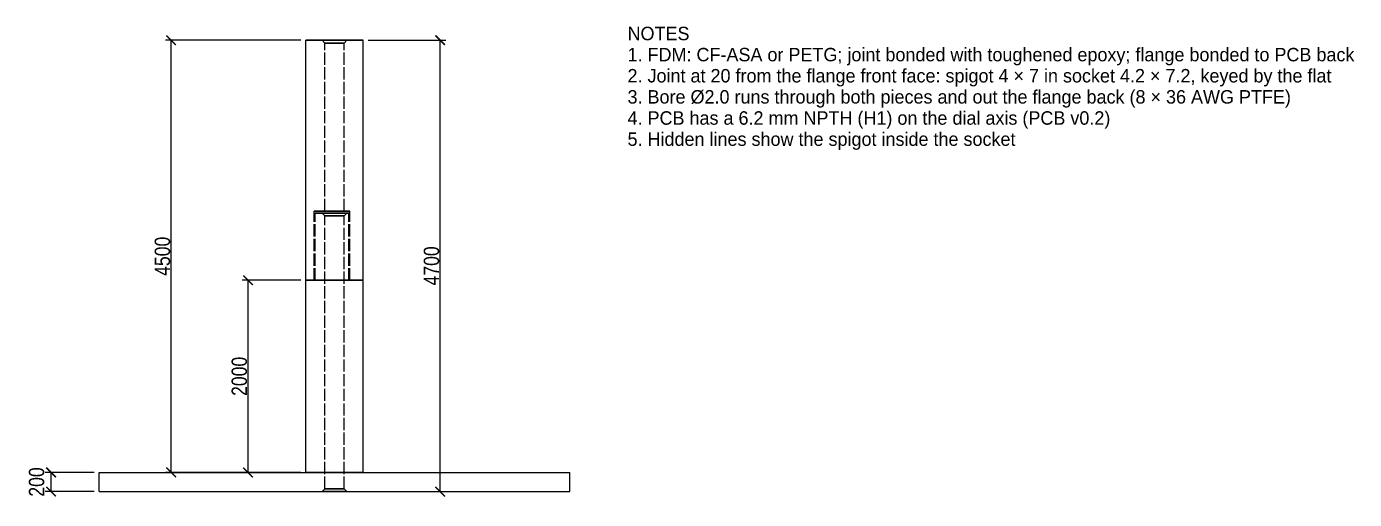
# Model space of a CAD drawing. Header units: millimetres. Extents: x -32 to 106, y -47 to 97.
# Drawn here: x -32 to 106.2, y 47.7 to 96.9 of the extents above; entities that cross this region are included whole.
import ezdxf

# ---------------------------------------------------------------- set-up
doc = ezdxf.new("R2010")
doc.units = ezdxf.units.MM
doc.linetypes.add('DASHED', pattern=[1.524, 1.27, -0.254])
for name, color, linetype in [('DIMS', 3, 'CONTINUOUS'), ('HIDDEN', 8, 'DASHED'), ('TEXT', 7, 'CONTINUOUS'), ('VISIBLE', 7, 'CONTINUOUS')]:
    doc.layers.add(name, color=color, linetype=linetype)
doc.styles.add('OpenSansCondensed-Light', font='OpenSansCondensed-Light.ttf')
doc.dimstyles.new('EZDXF', dxfattribs={"dimtxt": 0.25, "dimasz": 0.175, "dimexe": 0.375, "dimexo": 0.125, "dimgap": 0.1, "dimtad": 1, "dimlfac": 100, "dimzin": 12, "dimdsep": 46, "dimtxsty": 'OpenSansCondensed-Light', "dimblk": 'ARCHTICK', "dimcen": 2.5, "dimazin": 3, "dimtfac": 0.5, "dimtmove": 2, "dimatfit": 3})

# ---------------------------------------------------------------- blocks, each defined once
blk = doc.blocks.new('_ARCHTICK')
at = {"color": 0, "linetype": 'BYBLOCK', "const_width": 0.15}
blk.add_lwpolyline([(-0.5, -0.5), (0.5, 0.5)], dxfattribs=at)

msp = doc.modelspace()

# ---------------------------------------------------------------- linework, layer by layer
at = {"layer": 'HIDDEN'}
for points in [[(-3, 95.5), (-2.90476, 95.5), (-2.80952, 95.5), (-2.71429, 95.5), (-2.61905, 95.5), (-2.52381, 95.5), (-2.42857, 95.5), (-2.33333, 95.5), (-2.2381, 95.5), (-2.14286, 95.5), (-2.04762, 95.5), (-1.95238, 95.5), (-1.85714, 95.5), (-1.7619, 95.5), (-1.66667, 95.5), (-1.57143, 95.5), (-1.47619, 95.5), (-1.38095, 95.5), (-1.28571, 95.5), (-1.19048, 95.5), (-1.09524, 95.5), (-1, 95.5), (-0.90476, 95.5), (-0.80952, 95.5), (-0.71429, 95.5), (-0.61905, 95.5), (-0.52381, 95.5), (-0.42857, 95.5), (-0.33333, 95.5), (-0.2381, 95.5), (-0.14286, 95.5), (-0.04762, 95.5), (0.04762, 95.5), (0.14286, 95.5), (0.2381, 95.5), (0.33333, 95.5), (0.42857, 95.5), (0.52381, 95.5), (0.61905, 95.5), (0.71429, 95.5), (0.80952, 95.5), (0.90476, 95.5), (1, 95.5), (1.09524, 95.5), (1.19048, 95.5), (1.28571, 95.5), (1.38095, 95.5), (1.47619, 95.5), (1.57143, 95.5), (1.66667, 95.5), (1.7619, 95.5), (1.85714, 95.5), (1.95238, 95.5), (2.04762, 95.5), (2.14286, 95.5), (2.2381, 95.5), (2.33333, 95.5), (2.42857, 95.5), (2.52381, 95.5), (2.61905, 95.5), (2.71429, 95.5), (2.80952, 95.5), (2.90476, 95.5), (3, 95.5)], [(1.3, 95.5), (1.25873, 95.5), (1.21746, 95.5), (1.17619, 95.5), (1.13492, 95.5), (1.09365, 95.5), (1.05238, 95.5), (1.01111, 95.5), (0.96984, 95.5), (0.92857, 95.5), (0.8873, 95.5), (0.84603, 95.5), (0.80476, 95.5), (0.76349, 95.5), (0.72222, 95.5), (0.68095, 95.5), (0.63968, 95.5), (0.59841, 95.5), (0.55714, 95.5), (0.51587, 95.5), (0.4746, 95.5), (0.43333, 95.5), (0.39206, 95.5), (0.35079, 95.5), (0.30952, 95.5), (0.26825, 95.5), (0.22698, 95.5), (0.18571, 95.5), (0.14444, 95.5), (0.10317, 95.5), (0.0619, 95.5), (0.02063, 95.5), (-0.02063, 95.5), (-0.0619, 95.5), (-0.10317, 95.5), (-0.14444, 95.5), (-0.18571, 95.5), (-0.22698, 95.5), (-0.26825, 95.5), (-0.30952, 95.5), (-0.35079, 95.5), (-0.39206, 95.5), (-0.43333, 95.5), (-0.4746, 95.5), (-0.51587, 95.5), (-0.55714, 95.5), (-0.59841, 95.5), (-0.63968, 95.5), (-0.68095, 95.5), (-0.72222, 95.5), (-0.76349, 95.5), (-0.80476, 95.5), (-0.84603, 95.5), (-0.8873, 95.5), (-0.92857, 95.5), (-0.96984, 95.5), (-1.01111, 95.5), (-1.05238, 95.5), (-1.09365, 95.5), (-1.13492, 95.5), (-1.17619, 95.5), (-1.21746, 95.5), (-1.25873, 95.5), (-1.3, 95.5)], [(-1.3, 95.5), (-1.25873, 95.5), (-1.21746, 95.5), (-1.17619, 95.5), (-1.13492, 95.5), (-1.09365, 95.5), (-1.05238, 95.5), (-1.01111, 95.5), (-0.96984, 95.5), (-0.92857, 95.5), (-0.8873, 95.5), (-0.84603, 95.5), (-0.80476, 95.5), (-0.76349, 95.5), (-0.72222, 95.5), (-0.68095, 95.5), (-0.63968, 95.5), (-0.59841, 95.5), (-0.55714, 95.5), (-0.51587, 95.5), (-0.4746, 95.5), (-0.43333, 95.5), (-0.39206, 95.5), (-0.35079, 95.5), (-0.30952, 95.5), (-0.26825, 95.5), (-0.22698, 95.5), (-0.18571, 95.5), (-0.14444, 95.5), (-0.10317, 95.5), (-0.0619, 95.5), (-0.02063, 95.5), (0.02063, 95.5), (0.0619, 95.5), (0.10317, 95.5), (0.14444, 95.5), (0.18571, 95.5), (0.22698, 95.5), (0.26825, 95.5), (0.30952, 95.5), (0.35079, 95.5), (0.39206, 95.5), (0.43333, 95.5), (0.4746, 95.5), (0.51587, 95.5), (0.55714, 95.5), (0.59841, 95.5), (0.63968, 95.5), (0.68095, 95.5), (0.72222, 95.5), (0.76349, 95.5), (0.80476, 95.5), (0.84603, 95.5), (0.8873, 95.5), (0.92857, 95.5), (0.96984, 95.5), (1.01111, 95.5), (1.05238, 95.5), (1.09365, 95.5), (1.13492, 95.5), (1.17619, 95.5), (1.21746, 95.5), (1.25873, 95.5), (1.3, 95.5)], [(-1, 95.2), (-1.3, 95.5)], [(1.3, 95.5), (1, 95.2)], [(1, 95.2), (0.96825, 95.2), (0.93651, 95.2), (0.90476, 95.2), (0.87302, 95.2), (0.84127, 95.2), (0.80952, 95.2), (0.77778, 95.2), (0.74603, 95.2), (0.71429, 95.2), (0.68254, 95.2), (0.65079, 95.2), (0.61905, 95.2), (0.5873, 95.2), (0.55556, 95.2), (0.52381, 95.2), (0.49206, 95.2), (0.46032, 95.2), (0.42857, 95.2), (0.39683, 95.2), (0.36508, 95.2), (0.33333, 95.2), (0.30159, 95.2), (0.26984, 95.2), (0.2381, 95.2), (0.20635, 95.2), (0.1746, 95.2), (0.14286, 95.2), (0.11111, 95.2), (0.07937, 95.2), (0.04762, 95.2), (0.01587, 95.2), (-0.01587, 95.2), (-0.04762, 95.2), (-0.07937, 95.2), (-0.11111, 95.2), (-0.14286, 95.2), (-0.1746, 95.2), (-0.20635, 95.2), (-0.2381, 95.2), (-0.26984, 95.2), (-0.30159, 95.2), (-0.33333, 95.2), (-0.36508, 95.2), (-0.39683, 95.2), (-0.42857, 95.2), (-0.46032, 95.2), (-0.49206, 95.2), (-0.52381, 95.2), (-0.55556, 95.2), (-0.5873, 95.2), (-0.61905, 95.2), (-0.65079, 95.2), (-0.68254, 95.2), (-0.71429, 95.2), (-0.74603, 95.2), (-0.77778, 95.2), (-0.80952, 95.2), (-0.84127, 95.2), (-0.87302, 95.2), (-0.90476, 95.2), (-0.93651, 95.2), (-0.96825, 95.2), (-1, 95.2)], [(-1, 95.2), (-0.96825, 95.2), (-0.93651, 95.2), (-0.90476, 95.2), (-0.87302, 95.2), (-0.84127, 95.2), (-0.80952, 95.2), (-0.77778, 95.2), (-0.74603, 95.2), (-0.71429, 95.2), (-0.68254, 95.2), (-0.65079, 95.2), (-0.61905, 95.2), (-0.5873, 95.2), (-0.55556, 95.2), (-0.52381, 95.2), (-0.49206, 95.2), (-0.46032, 95.2), (-0.42857, 95.2), (-0.39683, 95.2), (-0.36508, 95.2), (-0.33333, 95.2), (-0.30159, 95.2), (-0.26984, 95.2), (-0.2381, 95.2), (-0.20635, 95.2), (-0.1746, 95.2), (-0.14286, 95.2), (-0.11111, 95.2), (-0.07937, 95.2), (-0.04762, 95.2), (-0.01587, 95.2), (0.01587, 95.2), (0.04762, 95.2), (0.07937, 95.2), (0.11111, 95.2), (0.14286, 95.2), (0.1746, 95.2), (0.20635, 95.2), (0.2381, 95.2), (0.26984, 95.2), (0.30159, 95.2), (0.33333, 95.2), (0.36508, 95.2), (0.39683, 95.2), (0.42857, 95.2), (0.46032, 95.2), (0.49206, 95.2), (0.52381, 95.2), (0.55556, 95.2), (0.5873, 95.2), (0.61905, 95.2), (0.65079, 95.2), (0.68254, 95.2), (0.71429, 95.2), (0.74603, 95.2), (0.77778, 95.2), (0.80952, 95.2), (0.84127, 95.2), (0.87302, 95.2), (0.90476, 95.2), (0.93651, 95.2), (0.96825, 95.2), (1, 95.2)], [(-1, 77.7), (-1, 95.2)], [(1, 77.7), (1, 95.2)], [(1.6, 77.7), (1.54127, 77.7), (1.48254, 77.7), (1.42381, 77.7), (1.36508, 77.7), (1.30635, 77.7), (1.24762, 77.7), (1.18889, 77.7), (1.13016, 77.7), (1.07143, 77.7), (1.0127, 77.7), (0.95397, 77.7), (0.89524, 77.7), (0.83651, 77.7), (0.77778, 77.7), (0.71905, 77.7), (0.66032, 77.7), (0.60159, 77.7), (0.54286, 77.7), (0.48413, 77.7), (0.4254, 77.7), (0.36667, 77.7), (0.30794, 77.7), (0.24921, 77.7), (0.19048, 77.7), (0.13175, 77.7), (0.07302, 77.7), (0.01429, 77.7), (-0.04444, 77.7), (-0.10317, 77.7), (-0.1619, 77.7), (-0.22063, 77.7), (-0.27937, 77.7), (-0.3381, 77.7), (-0.39683, 77.7), (-0.45556, 77.7), (-0.51429, 77.7), (-0.57302, 77.7), (-0.63175, 77.7), (-0.69048, 77.7), (-0.74921, 77.7), (-0.80794, 77.7), (-0.86667, 77.7), (-0.9254, 77.7), (-0.98413, 77.7), (-1.04286, 77.7), (-1.10159, 77.7), (-1.16032, 77.7), (-1.21905, 77.7), (-1.27778, 77.7), (-1.33651, 77.7), (-1.39524, 77.7), (-1.45397, 77.7), (-1.5127, 77.7), (-1.57143, 77.7), (-1.63016, 77.7), (-1.68889, 77.7), (-1.74762, 77.7), (-1.80635, 77.7), (-1.86508, 77.7), (-1.92381, 77.7), (-1.98254, 77.7), (-2.04127, 77.7), (-2.1, 77.7)], [(-2.1, 77.7), (-2.04127, 77.7), (-1.98254, 77.7), (-1.92381, 77.7), (-1.86508, 77.7), (-1.80635, 77.7), (-1.74762, 77.7), (-1.68889, 77.7), (-1.63016, 77.7), (-1.57143, 77.7), (-1.5127, 77.7), (-1.45397, 77.7), (-1.39524, 77.7), (-1.33651, 77.7), (-1.27778, 77.7), (-1.21905, 77.7), (-1.16032, 77.7), (-1.10159, 77.7), (-1.04286, 77.7), (-0.98413, 77.7), (-0.9254, 77.7), (-0.86667, 77.7), (-0.80794, 77.7), (-0.74921, 77.7), (-0.69048, 77.7), (-0.63175, 77.7), (-0.57302, 77.7), (-0.51429, 77.7), (-0.45556, 77.7), (-0.39683, 77.7), (-0.3381, 77.7), (-0.27937, 77.7), (-0.22063, 77.7), (-0.1619, 77.7), (-0.10317, 77.7), (-0.04444, 77.7), (0.01429, 77.7), (0.07302, 77.7), (0.13175, 77.7), (0.19048, 77.7), (0.24921, 77.7), (0.30794, 77.7), (0.36667, 77.7), (0.4254, 77.7), (0.48413, 77.7), (0.54286, 77.7), (0.60159, 77.7), (0.66032, 77.7), (0.71905, 77.7), (0.77778, 77.7), (0.83651, 77.7), (0.89524, 77.7), (0.95397, 77.7), (1.0127, 77.7), (1.07143, 77.7), (1.13016, 77.7), (1.18889, 77.7), (1.24762, 77.7), (1.30635, 77.7), (1.36508, 77.7), (1.42381, 77.7), (1.48254, 77.7), (1.54127, 77.7), (1.6, 77.7)], [(-2.1, 70.5), (-2.1, 77.7)], [(1.5, 77.5), (1.44444, 77.5), (1.38889, 77.5), (1.33333, 77.5), (1.27778, 77.5), (1.22222, 77.5), (1.16667, 77.5), (1.11111, 77.5), (1.05556, 77.5), (1, 77.5), (0.94444, 77.5), (0.88889, 77.5), (0.83333, 77.5), (0.77778, 77.5), (0.72222, 77.5), (0.66667, 77.5), (0.61111, 77.5), (0.55556, 77.5), (0.5, 77.5), (0.44444, 77.5), (0.38889, 77.5), (0.33333, 77.5), (0.27778, 77.5), (0.22222, 77.5), (0.16667, 77.5), (0.11111, 77.5), (0.05556, 77.5), (0, 77.5), (-0.05556, 77.5), (-0.11111, 77.5), (-0.16667, 77.5), (-0.22222, 77.5), (-0.27778, 77.5), (-0.33333, 77.5), (-0.38889, 77.5), (-0.44444, 77.5), (-0.5, 77.5), (-0.55556, 77.5), (-0.61111, 77.5), (-0.66667, 77.5), (-0.72222, 77.5), (-0.77778, 77.5), (-0.83333, 77.5), (-0.88889, 77.5), (-0.94444, 77.5), (-1, 77.5), (-1.05556, 77.5), (-1.11111, 77.5), (-1.16667, 77.5), (-1.22222, 77.5), (-1.27778, 77.5), (-1.33333, 77.5), (-1.38889, 77.5), (-1.44444, 77.5), (-1.5, 77.5), (-1.55556, 77.5), (-1.61111, 77.5), (-1.66667, 77.5), (-1.72222, 77.5), (-1.77778, 77.5), (-1.83333, 77.5), (-1.88889, 77.5), (-1.94444, 77.5), (-2, 77.5)], [(-2, 77.5), (-1.94444, 77.5), (-1.88889, 77.5), (-1.83333, 77.5), (-1.77778, 77.5), (-1.72222, 77.5), (-1.66667, 77.5), (-1.61111, 77.5), (-1.55556, 77.5), (-1.5, 77.5), (-1.44444, 77.5), (-1.38889, 77.5), (-1.33333, 77.5), (-1.27778, 77.5), (-1.22222, 77.5), (-1.16667, 77.5), (-1.11111, 77.5), (-1.05556, 77.5), (-1, 77.5), (-0.94444, 77.5), (-0.88889, 77.5), (-0.83333, 77.5), (-0.77778, 77.5), (-0.72222, 77.5), (-0.66667, 77.5), (-0.61111, 77.5), (-0.55556, 77.5), (-0.5, 77.5), (-0.44444, 77.5), (-0.38889, 77.5), (-0.33333, 77.5), (-0.27778, 77.5), (-0.22222, 77.5), (-0.16667, 77.5), (-0.11111, 77.5), (-0.05556, 77.5), (0, 77.5), (0.05556, 77.5), (0.11111, 77.5), (0.16667, 77.5), (0.22222, 77.5), (0.27778, 77.5), (0.33333, 77.5), (0.38889, 77.5), (0.44444, 77.5), (0.5, 77.5), (0.55556, 77.5), (0.61111, 77.5), (0.66667, 77.5), (0.72222, 77.5), (0.77778, 77.5), (0.83333, 77.5), (0.88889, 77.5), (0.94444, 77.5), (1, 77.5), (1.05556, 77.5), (1.11111, 77.5), (1.16667, 77.5), (1.22222, 77.5), (1.27778, 77.5), (1.33333, 77.5), (1.38889, 77.5), (1.44444, 77.5), (1.5, 77.5)], [(-2, 70.5), (-2, 77.5)], [(1.3, 77.5), (1.25873, 77.5), (1.21746, 77.5), (1.17619, 77.5), (1.13492, 77.5), (1.09365, 77.5), (1.05238, 77.5), (1.01111, 77.5), (0.96984, 77.5), (0.92857, 77.5), (0.8873, 77.5), (0.84603, 77.5), (0.80476, 77.5), (0.76349, 77.5), (0.72222, 77.5), (0.68095, 77.5), (0.63968, 77.5), (0.59841, 77.5), (0.55714, 77.5), (0.51587, 77.5), (0.4746, 77.5), (0.43333, 77.5), (0.39206, 77.5), (0.35079, 77.5), (0.30952, 77.5), (0.26825, 77.5), (0.22698, 77.5), (0.18571, 77.5), (0.14444, 77.5), (0.10317, 77.5), (0.0619, 77.5), (0.02063, 77.5), (-0.02063, 77.5), (-0.0619, 77.5), (-0.10317, 77.5), (-0.14444, 77.5), (-0.18571, 77.5), (-0.22698, 77.5), (-0.26825, 77.5), (-0.30952, 77.5), (-0.35079, 77.5), (-0.39206, 77.5), (-0.43333, 77.5), (-0.4746, 77.5), (-0.51587, 77.5), (-0.55714, 77.5), (-0.59841, 77.5), (-0.63968, 77.5), (-0.68095, 77.5), (-0.72222, 77.5), (-0.76349, 77.5), (-0.80476, 77.5), (-0.84603, 77.5), (-0.8873, 77.5), (-0.92857, 77.5), (-0.96984, 77.5), (-1.01111, 77.5), (-1.05238, 77.5), (-1.09365, 77.5), (-1.13492, 77.5), (-1.17619, 77.5), (-1.21746, 77.5), (-1.25873, 77.5), (-1.3, 77.5)], [(-1.3, 77.5), (-1.25873, 77.5), (-1.21746, 77.5), (-1.17619, 77.5), (-1.13492, 77.5), (-1.09365, 77.5), (-1.05238, 77.5), (-1.01111, 77.5), (-0.96984, 77.5), (-0.92857, 77.5), (-0.8873, 77.5), (-0.84603, 77.5), (-0.80476, 77.5), (-0.76349, 77.5), (-0.72222, 77.5), (-0.68095, 77.5), (-0.63968, 77.5), (-0.59841, 77.5), (-0.55714, 77.5), (-0.51587, 77.5), (-0.4746, 77.5), (-0.43333, 77.5), (-0.39206, 77.5), (-0.35079, 77.5), (-0.30952, 77.5), (-0.26825, 77.5), (-0.22698, 77.5), (-0.18571, 77.5), (-0.14444, 77.5), (-0.10317, 77.5), (-0.0619, 77.5), (-0.02063, 77.5), (0.02063, 77.5), (0.0619, 77.5), (0.10317, 77.5), (0.14444, 77.5), (0.18571, 77.5), (0.22698, 77.5), (0.26825, 77.5), (0.30952, 77.5), (0.35079, 77.5), (0.39206, 77.5), (0.43333, 77.5), (0.4746, 77.5), (0.51587, 77.5), (0.55714, 77.5), (0.59841, 77.5), (0.63968, 77.5), (0.68095, 77.5), (0.72222, 77.5), (0.76349, 77.5), (0.80476, 77.5), (0.84603, 77.5), (0.8873, 77.5), (0.92857, 77.5), (0.96984, 77.5), (1.01111, 77.5), (1.05238, 77.5), (1.09365, 77.5), (1.13492, 77.5), (1.17619, 77.5), (1.21746, 77.5), (1.25873, 77.5), (1.3, 77.5)], [(-1, 77.2), (-1.3, 77.5)], [(1, 77.7), (0.96825, 77.7), (0.93651, 77.7), (0.90476, 77.7), (0.87302, 77.7), (0.84127, 77.7), (0.80952, 77.7), (0.77778, 77.7), (0.74603, 77.7), (0.71429, 77.7), (0.68254, 77.7), (0.65079, 77.7), (0.61905, 77.7), (0.5873, 77.7), (0.55556, 77.7), (0.52381, 77.7), (0.49206, 77.7), (0.46032, 77.7), (0.42857, 77.7), (0.39683, 77.7), (0.36508, 77.7), (0.33333, 77.7), (0.30159, 77.7), (0.26984, 77.7), (0.2381, 77.7), (0.20635, 77.7), (0.1746, 77.7), (0.14286, 77.7), (0.11111, 77.7), (0.07937, 77.7), (0.04762, 77.7), (0.01587, 77.7), (-0.01587, 77.7), (-0.04762, 77.7), (-0.07937, 77.7), (-0.11111, 77.7), (-0.14286, 77.7), (-0.1746, 77.7), (-0.20635, 77.7), (-0.2381, 77.7), (-0.26984, 77.7), (-0.30159, 77.7), (-0.33333, 77.7), (-0.36508, 77.7), (-0.39683, 77.7), (-0.42857, 77.7), (-0.46032, 77.7), (-0.49206, 77.7), (-0.52381, 77.7), (-0.55556, 77.7), (-0.5873, 77.7), (-0.61905, 77.7), (-0.65079, 77.7), (-0.68254, 77.7), (-0.71429, 77.7), (-0.74603, 77.7), (-0.77778, 77.7), (-0.80952, 77.7), (-0.84127, 77.7), (-0.87302, 77.7), (-0.90476, 77.7), (-0.93651, 77.7), (-0.96825, 77.7), (-1, 77.7)], [(-1, 77.7), (-0.96825, 77.7), (-0.93651, 77.7), (-0.90476, 77.7), (-0.87302, 77.7), (-0.84127, 77.7), (-0.80952, 77.7), (-0.77778, 77.7), (-0.74603, 77.7), (-0.71429, 77.7), (-0.68254, 77.7), (-0.65079, 77.7), (-0.61905, 77.7), (-0.5873, 77.7), (-0.55556, 77.7), (-0.52381, 77.7), (-0.49206, 77.7), (-0.46032, 77.7), (-0.42857, 77.7), (-0.39683, 77.7), (-0.36508, 77.7), (-0.33333, 77.7), (-0.30159, 77.7), (-0.26984, 77.7), (-0.2381, 77.7), (-0.20635, 77.7), (-0.1746, 77.7), (-0.14286, 77.7), (-0.11111, 77.7), (-0.07937, 77.7), (-0.04762, 77.7), (-0.01587, 77.7), (0.01587, 77.7), (0.04762, 77.7), (0.07937, 77.7), (0.11111, 77.7), (0.14286, 77.7), (0.1746, 77.7), (0.20635, 77.7), (0.2381, 77.7), (0.26984, 77.7), (0.30159, 77.7), (0.33333, 77.7), (0.36508, 77.7), (0.39683, 77.7), (0.42857, 77.7), (0.46032, 77.7), (0.49206, 77.7), (0.52381, 77.7), (0.55556, 77.7), (0.5873, 77.7), (0.61905, 77.7), (0.65079, 77.7), (0.68254, 77.7), (0.71429, 77.7), (0.74603, 77.7), (0.77778, 77.7), (0.80952, 77.7), (0.84127, 77.7), (0.87302, 77.7), (0.90476, 77.7), (0.93651, 77.7), (0.96825, 77.7), (1, 77.7)], [(1, 77.2), (1.3, 77.5)], [(1.5, 70.5), (1.5, 77.5)], [(1.5, 70.5), (1.5, 77.5)], [(1.6, 70.5), (1.6, 77.7)], [(1.6, 70.5), (1.6, 77.7)], [(1, 77.2), (0.96825, 77.2), (0.93651, 77.2), (0.90476, 77.2), (0.87302, 77.2), (0.84127, 77.2), (0.80952, 77.2), (0.77778, 77.2), (0.74603, 77.2), (0.71429, 77.2), (0.68254, 77.2), (0.65079, 77.2), (0.61905, 77.2), (0.5873, 77.2), (0.55556, 77.2), (0.52381, 77.2), (0.49206, 77.2), (0.46032, 77.2), (0.42857, 77.2), (0.39683, 77.2), (0.36508, 77.2), (0.33333, 77.2), (0.30159, 77.2), (0.26984, 77.2), (0.2381, 77.2), (0.20635, 77.2), (0.1746, 77.2), (0.14286, 77.2), (0.11111, 77.2), (0.07937, 77.2), (0.04762, 77.2), (0.01587, 77.2), (-0.01587, 77.2), (-0.04762, 77.2), (-0.07937, 77.2), (-0.11111, 77.2), (-0.14286, 77.2), (-0.1746, 77.2), (-0.20635, 77.2), (-0.2381, 77.2), (-0.26984, 77.2), (-0.30159, 77.2), (-0.33333, 77.2), (-0.36508, 77.2), (-0.39683, 77.2), (-0.42857, 77.2), (-0.46032, 77.2), (-0.49206, 77.2), (-0.52381, 77.2), (-0.55556, 77.2), (-0.5873, 77.2), (-0.61905, 77.2), (-0.65079, 77.2), (-0.68254, 77.2), (-0.71429, 77.2), (-0.74603, 77.2), (-0.77778, 77.2), (-0.80952, 77.2), (-0.84127, 77.2), (-0.87302, 77.2), (-0.90476, 77.2), (-0.93651, 77.2), (-0.96825, 77.2), (-1, 77.2)], [(-1, 77.2), (-0.96825, 77.2), (-0.93651, 77.2), (-0.90476, 77.2), (-0.87302, 77.2), (-0.84127, 77.2), (-0.80952, 77.2), (-0.77778, 77.2), (-0.74603, 77.2), (-0.71429, 77.2), (-0.68254, 77.2), (-0.65079, 77.2), (-0.61905, 77.2), (-0.5873, 77.2), (-0.55556, 77.2), (-0.52381, 77.2), (-0.49206, 77.2), (-0.46032, 77.2), (-0.42857, 77.2), (-0.39683, 77.2), (-0.36508, 77.2), (-0.33333, 77.2), (-0.30159, 77.2), (-0.26984, 77.2), (-0.2381, 77.2), (-0.20635, 77.2), (-0.1746, 77.2), (-0.14286, 77.2), (-0.11111, 77.2), (-0.07937, 77.2), (-0.04762, 77.2), (-0.01587, 77.2), (0.01587, 77.2), (0.04762, 77.2), (0.07937, 77.2), (0.11111, 77.2), (0.14286, 77.2), (0.1746, 77.2), (0.20635, 77.2), (0.2381, 77.2), (0.26984, 77.2), (0.30159, 77.2), (0.33333, 77.2), (0.36508, 77.2), (0.39683, 77.2), (0.42857, 77.2), (0.46032, 77.2), (0.49206, 77.2), (0.52381, 77.2), (0.55556, 77.2), (0.5873, 77.2), (0.61905, 77.2), (0.65079, 77.2), (0.68254, 77.2), (0.71429, 77.2), (0.74603, 77.2), (0.77778, 77.2), (0.80952, 77.2), (0.84127, 77.2), (0.87302, 77.2), (0.90476, 77.2), (0.93651, 77.2), (0.96825, 77.2), (1, 77.2)], [(-1, 48.8), (-1, 77.2)], [(1, 48.8), (1, 77.2)], [(-3, 70.5), (-2.90476, 70.5), (-2.80952, 70.5), (-2.71429, 70.5), (-2.61905, 70.5), (-2.52381, 70.5), (-2.42857, 70.5), (-2.33333, 70.5), (-2.2381, 70.5), (-2.14286, 70.5), (-2.04762, 70.5), (-1.95238, 70.5), (-1.85714, 70.5), (-1.7619, 70.5), (-1.66667, 70.5), (-1.57143, 70.5), (-1.47619, 70.5), (-1.38095, 70.5), (-1.28571, 70.5), (-1.19048, 70.5), (-1.09524, 70.5), (-1, 70.5), (-0.90476, 70.5), (-0.80952, 70.5), (-0.71429, 70.5), (-0.61905, 70.5), (-0.52381, 70.5), (-0.42857, 70.5), (-0.33333, 70.5), (-0.2381, 70.5), (-0.14286, 70.5), (-0.04762, 70.5), (0.04762, 70.5), (0.14286, 70.5), (0.2381, 70.5), (0.33333, 70.5), (0.42857, 70.5), (0.52381, 70.5), (0.61905, 70.5), (0.71429, 70.5), (0.80952, 70.5), (0.90476, 70.5), (1, 70.5), (1.09524, 70.5), (1.19048, 70.5), (1.28571, 70.5), (1.38095, 70.5), (1.47619, 70.5), (1.57143, 70.5), (1.66667, 70.5), (1.7619, 70.5), (1.85714, 70.5), (1.95238, 70.5), (2.04762, 70.5), (2.14286, 70.5), (2.2381, 70.5), (2.33333, 70.5), (2.42857, 70.5), (2.52381, 70.5), (2.61905, 70.5), (2.71429, 70.5), (2.80952, 70.5), (2.90476, 70.5), (3, 70.5)], [(-3, 70.5), (-2.90476, 70.5), (-2.80952, 70.5), (-2.71429, 70.5), (-2.61905, 70.5), (-2.52381, 70.5), (-2.42857, 70.5), (-2.33333, 70.5), (-2.2381, 70.5), (-2.14286, 70.5), (-2.04762, 70.5), (-1.95238, 70.5), (-1.85714, 70.5), (-1.7619, 70.5), (-1.66667, 70.5), (-1.57143, 70.5), (-1.47619, 70.5), (-1.38095, 70.5), (-1.28571, 70.5), (-1.19048, 70.5), (-1.09524, 70.5), (-1, 70.5), (-0.90476, 70.5), (-0.80952, 70.5), (-0.71429, 70.5), (-0.61905, 70.5), (-0.52381, 70.5), (-0.42857, 70.5), (-0.33333, 70.5), (-0.2381, 70.5), (-0.14286, 70.5), (-0.04762, 70.5), (0.04762, 70.5), (0.14286, 70.5), (0.2381, 70.5), (0.33333, 70.5), (0.42857, 70.5), (0.52381, 70.5), (0.61905, 70.5), (0.71429, 70.5), (0.80952, 70.5), (0.90476, 70.5), (1, 70.5), (1.09524, 70.5), (1.19048, 70.5), (1.28571, 70.5), (1.38095, 70.5), (1.47619, 70.5), (1.57143, 70.5), (1.66667, 70.5), (1.7619, 70.5), (1.85714, 70.5), (1.95238, 70.5), (2.04762, 70.5), (2.14286, 70.5), (2.2381, 70.5), (2.33333, 70.5), (2.42857, 70.5), (2.52381, 70.5), (2.61905, 70.5), (2.71429, 70.5), (2.80952, 70.5), (2.90476, 70.5), (3, 70.5)], [(1.6, 70.5), (1.54127, 70.5), (1.48254, 70.5), (1.42381, 70.5), (1.36508, 70.5), (1.30635, 70.5), (1.24762, 70.5), (1.18889, 70.5), (1.13016, 70.5), (1.07143, 70.5), (1.0127, 70.5), (0.95397, 70.5), (0.89524, 70.5), (0.83651, 70.5), (0.77778, 70.5), (0.71905, 70.5), (0.66032, 70.5), (0.60159, 70.5), (0.54286, 70.5), (0.48413, 70.5), (0.4254, 70.5), (0.36667, 70.5), (0.30794, 70.5), (0.24921, 70.5), (0.19048, 70.5), (0.13175, 70.5), (0.07302, 70.5), (0.01429, 70.5), (-0.04444, 70.5), (-0.10317, 70.5), (-0.1619, 70.5), (-0.22063, 70.5), (-0.27937, 70.5), (-0.3381, 70.5), (-0.39683, 70.5), (-0.45556, 70.5), (-0.51429, 70.5), (-0.57302, 70.5), (-0.63175, 70.5), (-0.69048, 70.5), (-0.74921, 70.5), (-0.80794, 70.5), (-0.86667, 70.5), (-0.9254, 70.5), (-0.98413, 70.5), (-1.04286, 70.5), (-1.10159, 70.5), (-1.16032, 70.5), (-1.21905, 70.5), (-1.27778, 70.5), (-1.33651, 70.5), (-1.39524, 70.5), (-1.45397, 70.5), (-1.5127, 70.5), (-1.57143, 70.5), (-1.63016, 70.5), (-1.68889, 70.5), (-1.74762, 70.5), (-1.80635, 70.5), (-1.86508, 70.5), (-1.92381, 70.5), (-1.98254, 70.5), (-2.04127, 70.5), (-2.1, 70.5)], [(-2.1, 70.5), (-2.04127, 70.5), (-1.98254, 70.5), (-1.92381, 70.5), (-1.86508, 70.5), (-1.80635, 70.5), (-1.74762, 70.5), (-1.68889, 70.5), (-1.63016, 70.5), (-1.57143, 70.5), (-1.5127, 70.5), (-1.45397, 70.5), (-1.39524, 70.5), (-1.33651, 70.5), (-1.27778, 70.5), (-1.21905, 70.5), (-1.16032, 70.5), (-1.10159, 70.5), (-1.04286, 70.5), (-0.98413, 70.5), (-0.9254, 70.5), (-0.86667, 70.5), (-0.80794, 70.5), (-0.74921, 70.5), (-0.69048, 70.5), (-0.63175, 70.5), (-0.57302, 70.5), (-0.51429, 70.5), (-0.45556, 70.5), (-0.39683, 70.5), (-0.3381, 70.5), (-0.27937, 70.5), (-0.22063, 70.5), (-0.1619, 70.5), (-0.10317, 70.5), (-0.04444, 70.5), (0.01429, 70.5), (0.07302, 70.5), (0.13175, 70.5), (0.19048, 70.5), (0.24921, 70.5), (0.30794, 70.5), (0.36667, 70.5), (0.4254, 70.5), (0.48413, 70.5), (0.54286, 70.5), (0.60159, 70.5), (0.66032, 70.5), (0.71905, 70.5), (0.77778, 70.5), (0.83651, 70.5), (0.89524, 70.5), (0.95397, 70.5), (1.0127, 70.5), (1.07143, 70.5), (1.13016, 70.5), (1.18889, 70.5), (1.24762, 70.5), (1.30635, 70.5), (1.36508, 70.5), (1.42381, 70.5), (1.48254, 70.5), (1.54127, 70.5), (1.6, 70.5)], [(1.5, 70.5), (1.44444, 70.5), (1.38889, 70.5), (1.33333, 70.5), (1.27778, 70.5), (1.22222, 70.5), (1.16667, 70.5), (1.11111, 70.5), (1.05556, 70.5), (1, 70.5), (0.94444, 70.5), (0.88889, 70.5), (0.83333, 70.5), (0.77778, 70.5), (0.72222, 70.5), (0.66667, 70.5), (0.61111, 70.5), (0.55556, 70.5), (0.5, 70.5), (0.44444, 70.5), (0.38889, 70.5), (0.33333, 70.5), (0.27778, 70.5), (0.22222, 70.5), (0.16667, 70.5), (0.11111, 70.5), (0.05556, 70.5), (0, 70.5), (-0.05556, 70.5), (-0.11111, 70.5), (-0.16667, 70.5), (-0.22222, 70.5), (-0.27778, 70.5), (-0.33333, 70.5), (-0.38889, 70.5), (-0.44444, 70.5), (-0.5, 70.5), (-0.55556, 70.5), (-0.61111, 70.5), (-0.66667, 70.5), (-0.72222, 70.5), (-0.77778, 70.5), (-0.83333, 70.5), (-0.88889, 70.5), (-0.94444, 70.5), (-1, 70.5), (-1.05556, 70.5), (-1.11111, 70.5), (-1.16667, 70.5), (-1.22222, 70.5), (-1.27778, 70.5), (-1.33333, 70.5), (-1.38889, 70.5), (-1.44444, 70.5), (-1.5, 70.5), (-1.55556, 70.5), (-1.61111, 70.5), (-1.66667, 70.5), (-1.72222, 70.5), (-1.77778, 70.5), (-1.83333, 70.5), (-1.88889, 70.5), (-1.94444, 70.5), (-2, 70.5)], [(-2, 70.5), (-1.94444, 70.5), (-1.88889, 70.5), (-1.83333, 70.5), (-1.77778, 70.5), (-1.72222, 70.5), (-1.66667, 70.5), (-1.61111, 70.5), (-1.55556, 70.5), (-1.5, 70.5), (-1.44444, 70.5), (-1.38889, 70.5), (-1.33333, 70.5), (-1.27778, 70.5), (-1.22222, 70.5), (-1.16667, 70.5), (-1.11111, 70.5), (-1.05556, 70.5), (-1, 70.5), (-0.94444, 70.5), (-0.88889, 70.5), (-0.83333, 70.5), (-0.77778, 70.5), (-0.72222, 70.5), (-0.66667, 70.5), (-0.61111, 70.5), (-0.55556, 70.5), (-0.5, 70.5), (-0.44444, 70.5), (-0.38889, 70.5), (-0.33333, 70.5), (-0.27778, 70.5), (-0.22222, 70.5), (-0.16667, 70.5), (-0.11111, 70.5), (-0.05556, 70.5), (0, 70.5), (0.05556, 70.5), (0.11111, 70.5), (0.16667, 70.5), (0.22222, 70.5), (0.27778, 70.5), (0.33333, 70.5), (0.38889, 70.5), (0.44444, 70.5), (0.5, 70.5), (0.55556, 70.5), (0.61111, 70.5), (0.66667, 70.5), (0.72222, 70.5), (0.77778, 70.5), (0.83333, 70.5), (0.88889, 70.5), (0.94444, 70.5), (1, 70.5), (1.05556, 70.5), (1.11111, 70.5), (1.16667, 70.5), (1.22222, 70.5), (1.27778, 70.5), (1.33333, 70.5), (1.38889, 70.5), (1.44444, 70.5), (1.5, 70.5)], [(-24.5, 48.5), (-24.5, 50.5)], [(-24.5, 50.5), (24.5, 50.5)], [(3, 50.5), (2.90476, 50.5), (2.80952, 50.5), (2.71429, 50.5), (2.61905, 50.5), (2.52381, 50.5), (2.42857, 50.5), (2.33333, 50.5), (2.2381, 50.5), (2.14286, 50.5), (2.04762, 50.5), (1.95238, 50.5), (1.85714, 50.5), (1.7619, 50.5), (1.66667, 50.5), (1.57143, 50.5), (1.47619, 50.5), (1.38095, 50.5), (1.28571, 50.5), (1.19048, 50.5), (1.09524, 50.5), (1, 50.5), (0.90476, 50.5), (0.80952, 50.5), (0.71429, 50.5), (0.61905, 50.5), (0.52381, 50.5), (0.42857, 50.5), (0.33333, 50.5), (0.2381, 50.5), (0.14286, 50.5), (0.04762, 50.5), (-0.04762, 50.5), (-0.14286, 50.5), (-0.2381, 50.5), (-0.33333, 50.5), (-0.42857, 50.5), (-0.52381, 50.5), (-0.61905, 50.5), (-0.71429, 50.5), (-0.80952, 50.5), (-0.90476, 50.5), (-1, 50.5), (-1.09524, 50.5), (-1.19048, 50.5), (-1.28571, 50.5), (-1.38095, 50.5), (-1.47619, 50.5), (-1.57143, 50.5), (-1.66667, 50.5), (-1.7619, 50.5), (-1.85714, 50.5), (-1.95238, 50.5), (-2.04762, 50.5), (-2.14286, 50.5), (-2.2381, 50.5), (-2.33333, 50.5), (-2.42857, 50.5), (-2.52381, 50.5), (-2.61905, 50.5), (-2.71429, 50.5), (-2.80952, 50.5), (-2.90476, 50.5), (-3, 50.5)], [(-3, 50.5), (-2.90476, 50.5), (-2.80952, 50.5), (-2.71429, 50.5), (-2.61905, 50.5), (-2.52381, 50.5), (-2.42857, 50.5), (-2.33333, 50.5), (-2.2381, 50.5), (-2.14286, 50.5), (-2.04762, 50.5), (-1.95238, 50.5), (-1.85714, 50.5), (-1.7619, 50.5), (-1.66667, 50.5), (-1.57143, 50.5), (-1.47619, 50.5), (-1.38095, 50.5), (-1.28571, 50.5), (-1.19048, 50.5), (-1.09524, 50.5), (-1, 50.5), (-0.90476, 50.5), (-0.80952, 50.5), (-0.71429, 50.5), (-0.61905, 50.5), (-0.52381, 50.5), (-0.42857, 50.5), (-0.33333, 50.5), (-0.2381, 50.5), (-0.14286, 50.5), (-0.04762, 50.5), (0.04762, 50.5), (0.14286, 50.5), (0.2381, 50.5), (0.33333, 50.5), (0.42857, 50.5), (0.52381, 50.5), (0.61905, 50.5), (0.71429, 50.5), (0.80952, 50.5), (0.90476, 50.5), (1, 50.5), (1.09524, 50.5), (1.19048, 50.5), (1.28571, 50.5), (1.38095, 50.5), (1.47619, 50.5), (1.57143, 50.5), (1.66667, 50.5), (1.7619, 50.5), (1.85714, 50.5), (1.95238, 50.5), (2.04762, 50.5), (2.14286, 50.5), (2.2381, 50.5), (2.33333, 50.5), (2.42857, 50.5), (2.52381, 50.5), (2.61905, 50.5), (2.71429, 50.5), (2.80952, 50.5), (2.90476, 50.5), (3, 50.5)], [(24.5, 48.5), (24.5, 50.5)], [(-24.5, 48.5), (24.5, 48.5)], [(-1, 48.8), (-1.3, 48.5)], [(1.3, 48.5), (1.25873, 48.5), (1.21746, 48.5), (1.17619, 48.5), (1.13492, 48.5), (1.09365, 48.5), (1.05238, 48.5), (1.01111, 48.5), (0.96984, 48.5), (0.92857, 48.5), (0.8873, 48.5), (0.84603, 48.5), (0.80476, 48.5), (0.76349, 48.5), (0.72222, 48.5), (0.68095, 48.5), (0.63968, 48.5), (0.59841, 48.5), (0.55714, 48.5), (0.51587, 48.5), (0.4746, 48.5), (0.43333, 48.5), (0.39206, 48.5), (0.35079, 48.5), (0.30952, 48.5), (0.26825, 48.5), (0.22698, 48.5), (0.18571, 48.5), (0.14444, 48.5), (0.10317, 48.5), (0.0619, 48.5), (0.02063, 48.5), (-0.02063, 48.5), (-0.0619, 48.5), (-0.10317, 48.5), (-0.14444, 48.5), (-0.18571, 48.5), (-0.22698, 48.5), (-0.26825, 48.5), (-0.30952, 48.5), (-0.35079, 48.5), (-0.39206, 48.5), (-0.43333, 48.5), (-0.4746, 48.5), (-0.51587, 48.5), (-0.55714, 48.5), (-0.59841, 48.5), (-0.63968, 48.5), (-0.68095, 48.5), (-0.72222, 48.5), (-0.76349, 48.5), (-0.80476, 48.5), (-0.84603, 48.5), (-0.8873, 48.5), (-0.92857, 48.5), (-0.96984, 48.5), (-1.01111, 48.5), (-1.05238, 48.5), (-1.09365, 48.5), (-1.13492, 48.5), (-1.17619, 48.5), (-1.21746, 48.5), (-1.25873, 48.5), (-1.3, 48.5)], [(-1.3, 48.5), (-1.25873, 48.5), (-1.21746, 48.5), (-1.17619, 48.5), (-1.13492, 48.5), (-1.09365, 48.5), (-1.05238, 48.5), (-1.01111, 48.5), (-0.96984, 48.5), (-0.92857, 48.5), (-0.8873, 48.5), (-0.84603, 48.5), (-0.80476, 48.5), (-0.76349, 48.5), (-0.72222, 48.5), (-0.68095, 48.5), (-0.63968, 48.5), (-0.59841, 48.5), (-0.55714, 48.5), (-0.51587, 48.5), (-0.4746, 48.5), (-0.43333, 48.5), (-0.39206, 48.5), (-0.35079, 48.5), (-0.30952, 48.5), (-0.26825, 48.5), (-0.22698, 48.5), (-0.18571, 48.5), (-0.14444, 48.5), (-0.10317, 48.5), (-0.0619, 48.5), (-0.02063, 48.5), (0.02063, 48.5), (0.0619, 48.5), (0.10317, 48.5), (0.14444, 48.5), (0.18571, 48.5), (0.22698, 48.5), (0.26825, 48.5), (0.30952, 48.5), (0.35079, 48.5), (0.39206, 48.5), (0.43333, 48.5), (0.4746, 48.5), (0.51587, 48.5), (0.55714, 48.5), (0.59841, 48.5), (0.63968, 48.5), (0.68095, 48.5), (0.72222, 48.5), (0.76349, 48.5), (0.80476, 48.5), (0.84603, 48.5), (0.8873, 48.5), (0.92857, 48.5), (0.96984, 48.5), (1.01111, 48.5), (1.05238, 48.5), (1.09365, 48.5), (1.13492, 48.5), (1.17619, 48.5), (1.21746, 48.5), (1.25873, 48.5), (1.3, 48.5)], [(1, 48.8), (0.96825, 48.8), (0.93651, 48.8), (0.90476, 48.8), (0.87302, 48.8), (0.84127, 48.8), (0.80952, 48.8), (0.77778, 48.8), (0.74603, 48.8), (0.71429, 48.8), (0.68254, 48.8), (0.65079, 48.8), (0.61905, 48.8), (0.5873, 48.8), (0.55556, 48.8), (0.52381, 48.8), (0.49206, 48.8), (0.46032, 48.8), (0.42857, 48.8), (0.39683, 48.8), (0.36508, 48.8), (0.33333, 48.8), (0.30159, 48.8), (0.26984, 48.8), (0.2381, 48.8), (0.20635, 48.8), (0.1746, 48.8), (0.14286, 48.8), (0.11111, 48.8), (0.07937, 48.8), (0.04762, 48.8), (0.01587, 48.8), (-0.01587, 48.8), (-0.04762, 48.8), (-0.07937, 48.8), (-0.11111, 48.8), (-0.14286, 48.8), (-0.1746, 48.8), (-0.20635, 48.8), (-0.2381, 48.8), (-0.26984, 48.8), (-0.30159, 48.8), (-0.33333, 48.8), (-0.36508, 48.8), (-0.39683, 48.8), (-0.42857, 48.8), (-0.46032, 48.8), (-0.49206, 48.8), (-0.52381, 48.8), (-0.55556, 48.8), (-0.5873, 48.8), (-0.61905, 48.8), (-0.65079, 48.8), (-0.68254, 48.8), (-0.71429, 48.8), (-0.74603, 48.8), (-0.77778, 48.8), (-0.80952, 48.8), (-0.84127, 48.8), (-0.87302, 48.8), (-0.90476, 48.8), (-0.93651, 48.8), (-0.96825, 48.8), (-1, 48.8)], [(-1, 48.8), (-0.96825, 48.8), (-0.93651, 48.8), (-0.90476, 48.8), (-0.87302, 48.8), (-0.84127, 48.8), (-0.80952, 48.8), (-0.77778, 48.8), (-0.74603, 48.8), (-0.71429, 48.8), (-0.68254, 48.8), (-0.65079, 48.8), (-0.61905, 48.8), (-0.5873, 48.8), (-0.55556, 48.8), (-0.52381, 48.8), (-0.49206, 48.8), (-0.46032, 48.8), (-0.42857, 48.8), (-0.39683, 48.8), (-0.36508, 48.8), (-0.33333, 48.8), (-0.30159, 48.8), (-0.26984, 48.8), (-0.2381, 48.8), (-0.20635, 48.8), (-0.1746, 48.8), (-0.14286, 48.8), (-0.11111, 48.8), (-0.07937, 48.8), (-0.04762, 48.8), (-0.01587, 48.8), (0.01587, 48.8), (0.04762, 48.8), (0.07937, 48.8), (0.11111, 48.8), (0.14286, 48.8), (0.1746, 48.8), (0.20635, 48.8), (0.2381, 48.8), (0.26984, 48.8), (0.30159, 48.8), (0.33333, 48.8), (0.36508, 48.8), (0.39683, 48.8), (0.42857, 48.8), (0.46032, 48.8), (0.49206, 48.8), (0.52381, 48.8), (0.55556, 48.8), (0.5873, 48.8), (0.61905, 48.8), (0.65079, 48.8), (0.68254, 48.8), (0.71429, 48.8), (0.74603, 48.8), (0.77778, 48.8), (0.80952, 48.8), (0.84127, 48.8), (0.87302, 48.8), (0.90476, 48.8), (0.93651, 48.8), (0.96825, 48.8), (1, 48.8)], [(1.3, 48.5), (1, 48.8)]]:
    msp.add_lwpolyline(points, dxfattribs=at)
at = {"layer": 'VISIBLE'}
for points in [[(3, 95.5), (2.90476, 95.5), (2.80952, 95.5), (2.71429, 95.5), (2.61905, 95.5), (2.52381, 95.5), (2.42857, 95.5), (2.33333, 95.5), (2.2381, 95.5), (2.14286, 95.5), (2.04762, 95.5), (1.95238, 95.5), (1.85714, 95.5), (1.7619, 95.5), (1.66667, 95.5), (1.57143, 95.5), (1.47619, 95.5), (1.38095, 95.5), (1.28571, 95.5), (1.19048, 95.5), (1.09524, 95.5), (1, 95.5), (0.90476, 95.5), (0.80952, 95.5), (0.71429, 95.5), (0.61905, 95.5), (0.52381, 95.5), (0.42857, 95.5), (0.33333, 95.5), (0.2381, 95.5), (0.14286, 95.5), (0.04762, 95.5), (-0.04762, 95.5), (-0.14286, 95.5), (-0.2381, 95.5), (-0.33333, 95.5), (-0.42857, 95.5), (-0.52381, 95.5), (-0.61905, 95.5), (-0.71429, 95.5), (-0.80952, 95.5), (-0.90476, 95.5), (-1, 95.5), (-1.09524, 95.5), (-1.19048, 95.5), (-1.28571, 95.5), (-1.38095, 95.5), (-1.47619, 95.5), (-1.57143, 95.5), (-1.66667, 95.5), (-1.7619, 95.5), (-1.85714, 95.5), (-1.95238, 95.5), (-2.04762, 95.5), (-2.14286, 95.5), (-2.2381, 95.5), (-2.33333, 95.5), (-2.42857, 95.5), (-2.52381, 95.5), (-2.61905, 95.5), (-2.71429, 95.5), (-2.80952, 95.5), (-2.90476, 95.5), (-3, 95.5)], [(-3, 70.5), (-3, 95.5)], [(3, 70.5), (3, 95.5)], [(3, 70.5), (2.90476, 70.5), (2.80952, 70.5), (2.71429, 70.5), (2.61905, 70.5), (2.52381, 70.5), (2.42857, 70.5), (2.33333, 70.5), (2.2381, 70.5), (2.14286, 70.5), (2.04762, 70.5), (1.95238, 70.5), (1.85714, 70.5), (1.7619, 70.5), (1.66667, 70.5), (1.57143, 70.5), (1.47619, 70.5), (1.38095, 70.5), (1.28571, 70.5), (1.19048, 70.5), (1.09524, 70.5), (1, 70.5), (0.90476, 70.5), (0.80952, 70.5), (0.71429, 70.5), (0.61905, 70.5), (0.52381, 70.5), (0.42857, 70.5), (0.33333, 70.5), (0.2381, 70.5), (0.14286, 70.5), (0.04762, 70.5), (-0.04762, 70.5), (-0.14286, 70.5), (-0.2381, 70.5), (-0.33333, 70.5), (-0.42857, 70.5), (-0.52381, 70.5), (-0.61905, 70.5), (-0.71429, 70.5), (-0.80952, 70.5), (-0.90476, 70.5), (-1, 70.5), (-1.09524, 70.5), (-1.19048, 70.5), (-1.28571, 70.5), (-1.38095, 70.5), (-1.47619, 70.5), (-1.57143, 70.5), (-1.66667, 70.5), (-1.7619, 70.5), (-1.85714, 70.5), (-1.95238, 70.5), (-2.04762, 70.5), (-2.14286, 70.5), (-2.2381, 70.5), (-2.33333, 70.5), (-2.42857, 70.5), (-2.52381, 70.5), (-2.61905, 70.5), (-2.71429, 70.5), (-2.80952, 70.5), (-2.90476, 70.5), (-3, 70.5)], [(3, 70.5), (2.90476, 70.5), (2.80952, 70.5), (2.71429, 70.5), (2.61905, 70.5), (2.52381, 70.5), (2.42857, 70.5), (2.33333, 70.5), (2.2381, 70.5), (2.14286, 70.5), (2.04762, 70.5), (1.95238, 70.5), (1.85714, 70.5), (1.7619, 70.5), (1.66667, 70.5), (1.57143, 70.5), (1.47619, 70.5), (1.38095, 70.5), (1.28571, 70.5), (1.19048, 70.5), (1.09524, 70.5), (1, 70.5), (0.90476, 70.5), (0.80952, 70.5), (0.71429, 70.5), (0.61905, 70.5), (0.52381, 70.5), (0.42857, 70.5), (0.33333, 70.5), (0.2381, 70.5), (0.14286, 70.5), (0.04762, 70.5), (-0.04762, 70.5), (-0.14286, 70.5), (-0.2381, 70.5), (-0.33333, 70.5), (-0.42857, 70.5), (-0.52381, 70.5), (-0.61905, 70.5), (-0.71429, 70.5), (-0.80952, 70.5), (-0.90476, 70.5), (-1, 70.5), (-1.09524, 70.5), (-1.19048, 70.5), (-1.28571, 70.5), (-1.38095, 70.5), (-1.47619, 70.5), (-1.57143, 70.5), (-1.66667, 70.5), (-1.7619, 70.5), (-1.85714, 70.5), (-1.95238, 70.5), (-2.04762, 70.5), (-2.14286, 70.5), (-2.2381, 70.5), (-2.33333, 70.5), (-2.42857, 70.5), (-2.52381, 70.5), (-2.61905, 70.5), (-2.71429, 70.5), (-2.80952, 70.5), (-2.90476, 70.5), (-3, 70.5)], [(-3, 50.5), (-3, 70.5)], [(3, 50.5), (3, 70.5)], [(-24.5, 48.5), (-24.5, 50.5)], [(-24.5, 50.5), (24.5, 50.5)], [(24.5, 48.5), (24.5, 50.5)], [(-24.5, 48.5), (24.5, 48.5)]]:
    msp.add_lwpolyline(points, dxfattribs=at)

# ---------------------------------------------------------------- texts
at = {"layer": 'TEXT'}
for s, p in [('NOTES', (30.5, 95.5)), ('1. FDM: CF-ASA or PETG; joint bonded with toughened epoxy; flange bonded to PCB back', (30.5, 93.3)), ('2. Joint at 20 from the flange front face: spigot 4 × 7 in socket 4.2 × 7.2, keyed by the flat', (30.5, 91.1)), ('3. Bore Ø2.0 runs through both pieces and out the flange back (8 × 36 AWG PTFE)', (30.5, 88.9)), ('4. PCB has a 6.2 mm NPTH (H1) on the dial axis (PCB v0.2)', (30.5, 86.7)), ('5. Hidden lines show the spigot inside the socket', (30.5, 84.5))]:
    msp.add_text(s, height=1.4, dxfattribs=at).set_placement(p)

# ---------------------------------------------------------------- dimensions: what is measured, and where the dimension line sits
at = {"layer": 'DIMS'}
for base, p1, p2 in [((-17, 50.5), (-3, 50.5), (-3, 95.5)), ((11, 48.5), (3, 48.5), (3, 95.5)), ((-9, 50.5), (-3, 50.5), (-3, 70.5)), ((-29.5, 48.5), (-24.5, 48.5), (-24.5, 50.5))]:
    msp.add_linear_dim(base=base, p1=p1, p2=p2, angle=90, dimstyle='EZDXF', override={"dimtxt": 1.6, "dimasz": 1, "dimexe": 0.6, "dimexo": 0.5, "dimdec": 2}, dxfattribs=at).render()

doc.saveas('drawing.dxf')
